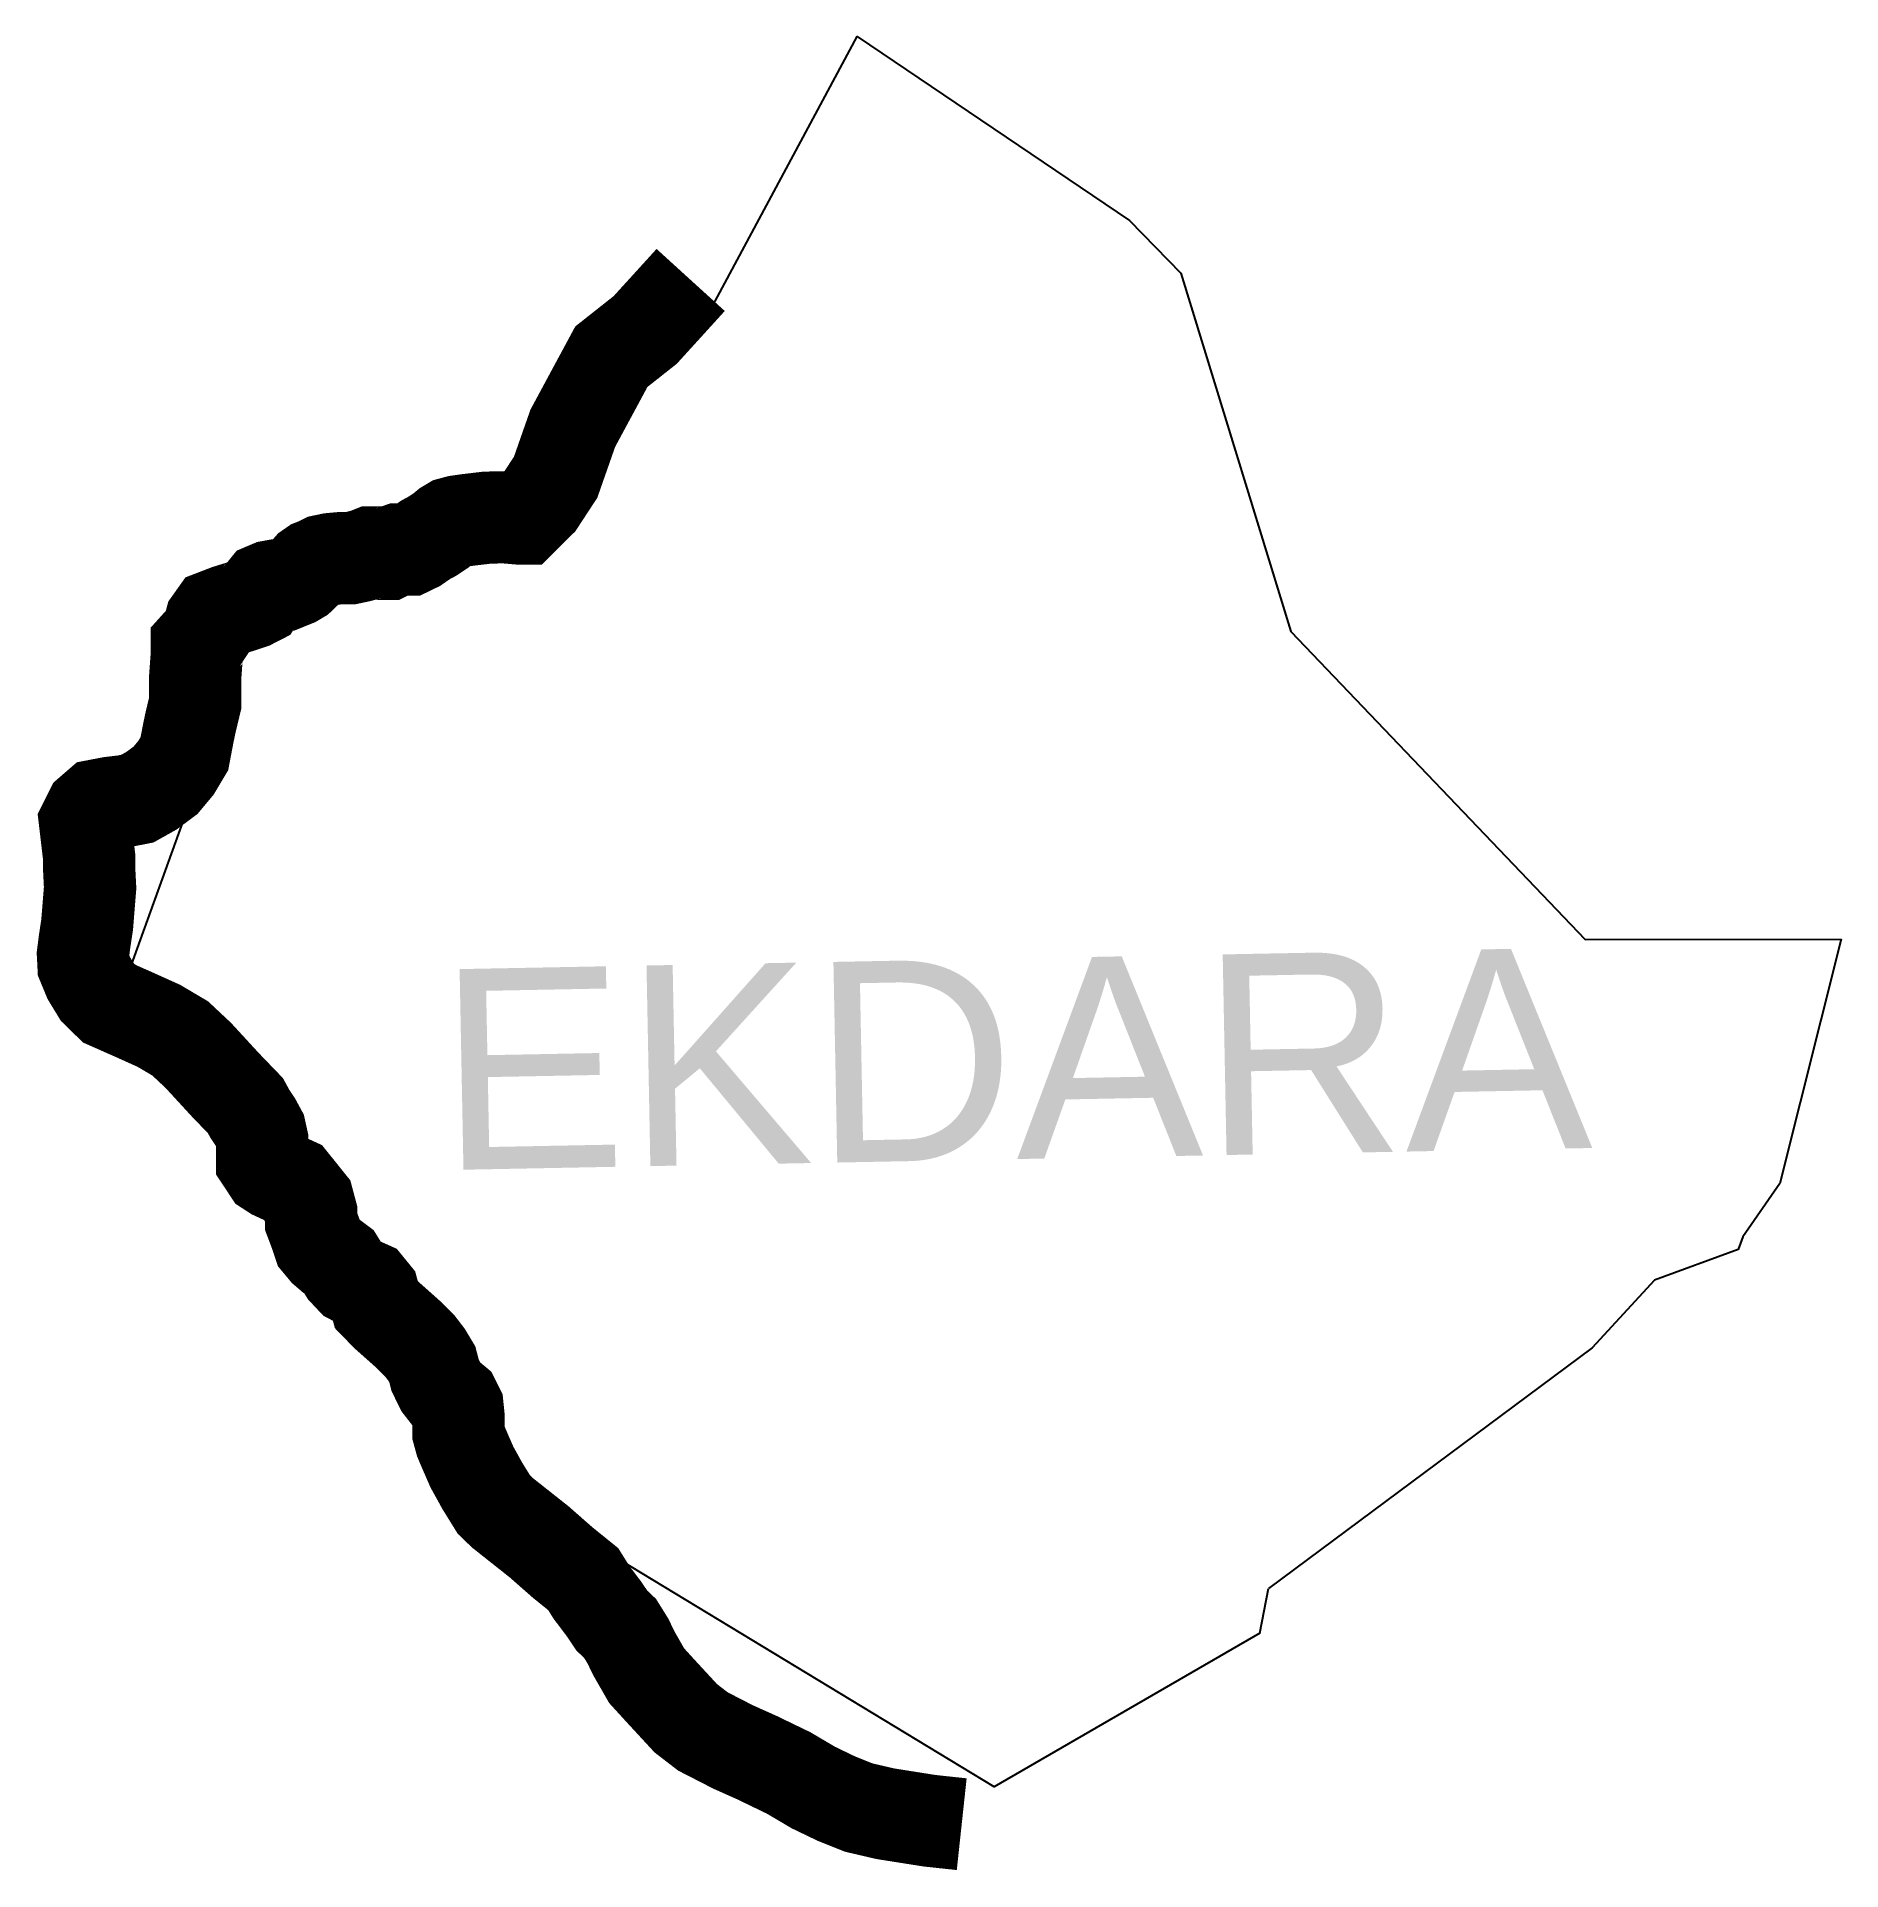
# Model space of a CAD drawing. Header units: metres. Extents: x 274747 to 284892, y 2025859 to 2074814.
# Drawn here: x 283914 to 284892, y 2025859 to 2026853 of the extents above; entities outside this region: 2.
import ezdxf

# ---------------------------------------------------------------- set-up
doc = ezdxf.new("R2010")
doc.units = ezdxf.units.M
doc.header["$MEASUREMENT"] = 0
for name, color, linetype in [('NATURALLY PROTECTED', 3, 'Continuous'), ('village', 3, 'Continuous'), ('VILLAGE NAME', 250, 'Continuous')]:
    doc.layers.add(name, color=color, linetype=linetype)
doc.styles.get("Standard").update_dxf_attribs({"font": 'arial.ttf'})

msp = doc.modelspace()

# ---------------------------------------------------------------- linework, layer by layer
at = {"layer": 'NATURALLY PROTECTED', "const_width": 50, "flags": 128}
for points in [[(274963.06, 2074788.51), (274960.97, 2074773.28), (274948.18, 2074695.19), (274940.53, 2074656.39), (274929.12, 2074613.67), (274923.84, 2074593.22), (274920.51, 2074578.94), (274916.94, 2074566.02), (274912.12, 2074547.9), (274908.87, 2074533.45), (274906.44, 2074522.65), (274901.84, 2074509.09), (274895.35, 2074483.23), (274884.14, 2074449.37), (274875.02, 2074420.62), (274862.61, 2074378.07), (274851.19, 2074342.23), (274850.4, 2074339.07)], [(274794.19, 2074199.62), (274788.11, 2074182.69), (274779.76, 2074162.26), (274773.49, 2074148.31), (274772.07, 2074145.1)]]:
    msp.add_lwpolyline(points, dxfattribs=at)
at = {"layer": 'NATURALLY PROTECTED', "color": 116, "true_color": 0x136734, "const_width": 50, "flags": 128}
msp.add_lwpolyline([(284268.68, 2026720.97), (284244.05, 2026693.89), (284225.69, 2026679.38), (284204.8, 2026640.62), (284195.49, 2026614.06), (284186.71, 2026600.64), (284177.74, 2026591.73), (284175.31, 2026591.73), (284168.09, 2026592.34), (284164.62, 2026592.34), (284157.75, 2026592.08), (284148.03, 2026590.93), (284142.49, 2026590.15), (284138.88, 2026589.18), (284136.26, 2026587.61), (284133.43, 2026585.27), (284128.89, 2026582.22), (284125.02, 2026580.13), (284120.24, 2026576.81), (284116.4, 2026574.95), (284113.28, 2026574.95), (284110.3, 2026574.95), (284107.47, 2026573.95), (284104.6, 2026572.5), (284102.15, 2026572.5), (284098.28, 2026573.31), (284095.45, 2026573.31), (284093.12, 2026572.37), (284089.43, 2026571.29), (284084.26, 2026570.18), (284078.68, 2026570.18), (284073.73, 2026569.73), (284069.48, 2026568.84), (284066.32, 2026567.28), (284063.98, 2026566.35), (284061.91, 2026564.92), (284059.48, 2026562.13), (284056.86, 2026559.62), (284054.11, 2026557.99), (284048.45, 2026555.71), (284044.39, 2026555.48), (284040.88, 2026554.84), (284038.13, 2026553.68), (284036.14, 2026551.22), (284033.99, 2026547.64), (284030.6, 2026545.9), (284024.77, 2026543.96), (284017.51, 2026541.71), (284010.86, 2026539.15), (284008.61, 2026535.98), (284007.49, 2026531.59), (284003.91, 2026526.17), (284000.94, 2026522.87), (284000.94, 2026516.84), (284000.12, 2026505.39), (284000.12, 2026491.55), (283997.66, 2026481.33), (283996.33, 2026474.99), (283994.28, 2026464.22), (283989.68, 2026456.55), (283984.05, 2026449.8), (283976.46, 2026444.16), (283968.79, 2026439.86), (283961.94, 2026438.53), (283954.27, 2026437.61), (283947.31, 2026436.28), (283943.42, 2026432.91), (283940.46, 2026426.98), (283942.7, 2026407.91), (283942.7, 2026401.16), (283943.19, 2026391.59), (283941.58, 2026371.57), (283940.22, 2026362.62), (283939.31, 2026355.48), (283939.61, 2026349.56), (283942.5, 2026342.58), (283947.06, 2026335.1), (283953.59, 2026328.72), (283966.65, 2026322.95), (283980.47, 2026316.73), (283992.02, 2026309.9), (284001.89, 2026300.64), (284016.37, 2026284.89), (284027.37, 2026273.47), (284029.88, 2026268.87), (284032.87, 2026264.42), (284035.37, 2026259.81), (284036.43, 2026255.02), (284036.43, 2026248.8), (284036.43, 2026243.7), (284039.9, 2026238.45), (284042.9, 2026236.51), (284053.09, 2026231.82), (284061.43, 2026221.44), (284062.96, 2026215.7), (284062.96, 2026210.69), (284065.31, 2026204.47), (284067.18, 2026198.85), (284070.41, 2026194.97), (284073.89, 2026191.98), (284078.09, 2026188.83), (284081.25, 2026183.74), (284084.97, 2026179.78), (284089.09, 2026177.6), (284093.78, 2026175.5), (284096.61, 2026172.02), (284098.33, 2026165.61), (284103.67, 2026160.12), (284110.22, 2026154.3), (284115.31, 2026149.77), (284121.79, 2026143.36), (284125.51, 2026138.51), (284128.67, 2026133.25), (284130.12, 2026127.51), (284133.21, 2026121.17), (284136.61, 2026116.81), (284140.65, 2026113.42), (284142.35, 2026110.02), (284142.78, 2026105.79), (284142.78, 2026100.73), (284142.78, 2026096.33), (284144.06, 2026091.64), (284146.82, 2026085.17), (284150.06, 2026077.74), (284155.68, 2026067.54), (284162.01, 2026057.31), (284166.62, 2026052.86), (284186.65, 2026036.99), (284199.3, 2026025.87), (284210.43, 2026016.88), (284215, 2026009.57), (284221.64, 2026000.81), (284225.94, 2025994.4), (284230.41, 2025990.17), (284234.61, 2025983.42), (284238.11, 2025976.26), (284244.83, 2025964.52), (284253.06, 2025955.52), (284266.05, 2025941.45), (284275.35, 2025934.29), (284291.67, 2025925.91), (284304.64, 2025920.11), (284321.77, 2025911.83), (284335.19, 2025903.91), (284347.55, 2025897.96), (284359.75, 2025893.08), (284374.09, 2025889.73), (284398.19, 2025885.92), (284415.58, 2025884.05)], dxfattribs=at)
at = {"layer": 'village'}
msp.add_lwpolyline([(284577.08, 2025987.66), (284581.89, 2026011.8)], dxfattribs=at)
at = {"layer": 'village', "color": 3, "true_color": 0x00ff00}
for points in [[(284577.08, 2025987.66, 0), (284433.24, 2025904.39, 0), (284194.75, 2026048.88, 0), (284015.4, 2026320.92, 0), (283964.96, 2026347.81, 0), (284029.62, 2026527.14, 0), (284211.48, 2026605.24, 0), (284235.26, 2026654.97, 0), (284275.29, 2026696.96, 0), (284358.83, 2026852.83, 0), (284506.43, 2026753.17, 0), (284534.35, 2026724.67, 0), (284593.95, 2026530.52, 0), (284753.53, 2026363.58, 0), (284892.31, 2026363.68, 0)], [(284892.31, 2026363.68, 0), (284859.06, 2026231.34, 0), (284838.92, 2026202.43, 0), (284836.39, 2026195.52, 0), (284791.02, 2026178.9, 0), (284757.33, 2026142.14, 0), (284581.89, 2026011.8, 0)]]:
    msp.add_polyline3d(points, dxfattribs=at)

# ---------------------------------------------------------------- texts
at = {"layer": 'VILLAGE NAME', "insert": (284130.99, 2026347.24), "char_height": 108.7483, "attachment_point": 1, "rotation": 1.10283}
msp.add_mtext_dynamic_manual_height_columns('{\\fArial|b0|i0|c0|p34;EKDARA}', width=726.9295, gutter_width=543.74, heights=[0], dxfattribs=at)

doc.saveas('drawing.dxf')
